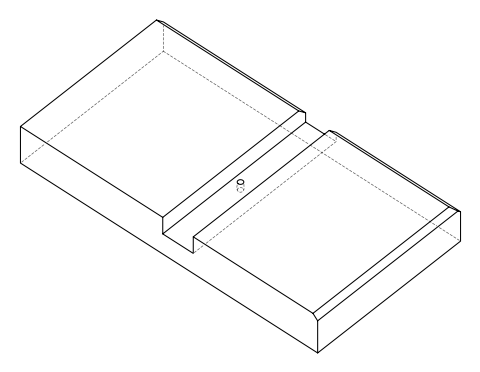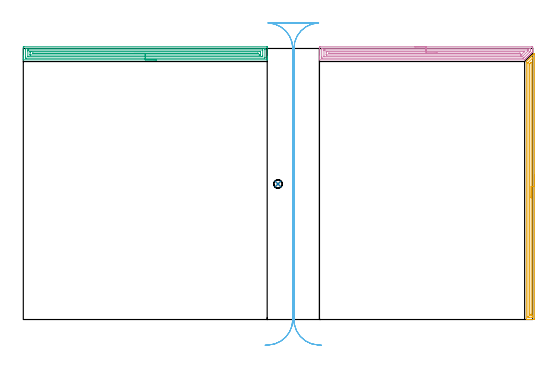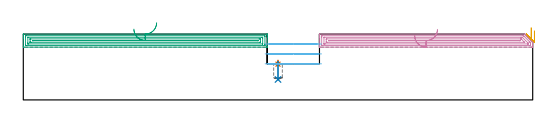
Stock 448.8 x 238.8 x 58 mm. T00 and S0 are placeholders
(PLAN: 6 operations, 3 tool changes, 26.4 min)
(1 SPOT_DRILL | STEP1POCKET | NXT0321_9005460120000 | 0.03 min | 2832 mm3)
(2 DRILL_BLIND_HOLE_INTO_CENTER | STEP1POCKET | NXT0301_046 | 0.07 min | 587 mm3)
(3 AREA_MILL | FG_CHAMFER_SURFACE | UGT0205_001 | 8.76 min | 14626 mm3)
(4 AREA_MILL_1 | FG_CHAMFER_SURFACE_1 | UGT0205_001 | 7.59 min | 12842 mm3)
(5 AREA_MILL_2 | FG_CHAMFER_SURFACE_2 | UGT0205_001 | 5.74 min | 5797 mm3)
(6 MILL_RECTANGULAR_SLOT | SLOT_RECTANGULAR | UGT0201_009 | Follow Part, ap 11.25, ae 75% | 4.25 min | 284191 mm3)
(TOOL NXT0321_9005460120000 | NC Spot Drill, 142deg, 12mm, Carbide, Uncoated | D12 PA142 FL30 Z2)
(TOOL NXT0301_046 | Carbide Drill 7.5mm [860.1-0750-038A1-MM 2214] | D7.5 PA140 FL53 Z2)
(TOOL UGT0205_001 | Chamfer Mill 20 x 3 x 45 deg. | D20 FL50 Z2)
(TOOL UGT0201_009 | End Mill 45 mm | D45 FL63 Z6)
(OP 1 SPOT_DRILL)
G17 G21 G94 G90
T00 M6
G54
G17 G0 G90 X224.4 Y119.4 S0 M3
G43 Z68. H0
G94 G81 G98 Z31.477 F250. R34.8
G80
M5
M2
(OP 2 DRILL_BLIND_HOLE_INTO_CENTER)
G17 G21 G94 G90
T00 M6
G54
G17 G0 G90 X224.4 Y119.4 S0 M3
G43 Z68. H1
G94 G81 G98 Z18. F250. R33.8
G80
M5
M2
(OP 3 AREA_MILL)
G17 G21 G94 G90
T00 M6
G54
G17 G0 G90 X117.45 Y228.8 S1061 M3
G43 Z68. H0
G94 G1 X117.412 Z67.128 F250.
X117.298 Z66.263
X117.109 Z65.412
X116.847 Z64.58
X116.513 Z63.774
X116.11 Z63.
X115.642 Z62.264
X115.11 Z61.572
X114.521 Z60.929
X113.878 Z60.34
X113.186 Z59.808
X112.45 Z59.34
X111.676 Z58.937
X110.87 Z58.603
X110.038 Z58.341
X109.186 Z58.152
X108.322 Z58.038
X107.45 Z58.
X0.179
X0.007 Y228.803 Z57.988
X0. Y228.807 Z57.984
Y229.167 Z57.632
Y229.433 Z57.366
Y230.14 Z56.655
Y231.376 Z55.421
Y231.904 Z54.89
Y232.522 Z54.274
Y239.577 Z47.22
X0.003 Y239.842 Z46.956
X0.01 Y240.292 Z46.506
X0.166 Y240.296 Z46.502
X0.626 Y240.3 Z46.5
X214.274
X214.707 Y240.296 Z46.502
X214.89 Y240.292 Z46.506
X214.9 Y240.106 Z46.692
Y231.904 Z54.89
Y230.494 Z56.302
Y230.14 Z56.655
Y229.433 Z57.366
Y229.167 Z57.632
Y228.807 Z57.984
X214.893 Y228.803 Z57.988
X214.721 Y228.8 Z58.
X107.45
Y230.214 Z56.586
X2.414 Y230.215 Z56.585
X2.338
X2.037 Y230.221 Z56.579
X2.01 Y230.319 Z56.481
X2.003 Y230.545 Z56.255
X2.001 Y231.022 Z55.778
X2. Y231.431 Z55.369
X2.001 Y238.078 Z48.722
X2.004 Y238.482 Z48.318
X2.014 Y238.879 Z47.921
X2.414 Y238.885 Z47.915
X2.489
X212.486
X212.562 Y238.884 Z47.916
X212.863 Y238.879 Z47.921
X212.89 Y238.781 Z48.019
X212.897 Y238.555 Z48.245
X212.899 Y238.078 Z48.722
X212.9 Y237.67 Z49.13
X212.899 Y231.022 Z55.778
X212.896 Y230.618 Z56.182
X212.886 Y230.221 Z56.579
X212.486 Y230.215 Z56.585
X212.411
X107.45 Y230.214 Z56.586
Y231.628 Z55.172
X4.202 Y231.629 Z55.171
X4.109 Y231.63 Z55.17
X4.035 Y231.633 Z55.167
X4.018 Y231.635 Z55.165
X4.01 Y231.65 Z55.15
X4.006 Y231.705 Z55.095
X4.001 Y231.904 Z54.896
X4. Y236.513 Z50.287
X4.001 Y237.196 Z49.604
X4.003 Y237.391 Z49.409
X4.009 Y237.456 Z49.344
X4.063 Y237.465 Z49.335
X4.202 Y237.467 Z49.333
X4.817 Y237.471 Z49.329
X210.698
X210.791 Y237.47 Z49.33
X210.865 Y237.467 Z49.333
X210.882 Y237.465 Z49.335
X210.89 Y237.45 Z49.35
X210.894 Y237.395 Z49.405
X210.899 Y237.196 Z49.604
X210.9 Y232.587 Z54.213
X210.899 Y231.904 Z54.896
X210.897 Y231.709 Z55.091
X210.891 Y231.645 Z55.155
X210.837 Y231.635 Z55.165
X210.698 Y231.633 Z55.167
X210.083 Y231.629 Z55.171
X107.45 Y231.628 Z55.172
Y233.043 Z53.757
X6.623
X6.136 Y233.046 Z53.754
X6.025 Y233.049 Z53.751
X6.01 Y233.051 Z53.749
X6.007 Y233.072 Z53.728
X6.003 Y233.124 Z53.676
X6.001 Y233.231 Z53.569
X6. Y235.422 Z51.378
X6.001 Y235.868 Z50.932
X6.004 Y235.977 Z50.823
X6.008 Y236.031 Z50.769
X6.011 Y236.05 Z50.75
X6.039 Y236.052 Z50.748
X6.252 Y236.055 Z50.745
X6.884 Y236.057 Z50.743
X7.144
X208.277
X208.764 Y236.054 Z50.746
X208.875 Y236.051 Z50.749
X208.89 Y236.049 Z50.751
X208.893 Y236.028 Z50.772
X208.897 Y235.976 Z50.824
X208.899 Y235.869 Z50.931
X208.9 Y235.442 Z51.358
Y233.678 Z53.122
X208.899 Y233.232 Z53.568
X208.896 Y233.123 Z53.677
X208.892 Y233.07 Z53.73
X208.889 Y233.05 Z53.75
X208.861 Y233.048 Z53.752
X208.648 Y233.045 Z53.755
X208.016 Y233.043 Z53.757
X207.756
X107.45
Y234.457 Z52.343
X8.577
X8.388 Y234.459 Z52.341
X8.02 Y234.464 Z52.336
X8.01 Y234.55 Z52.25
Y234.626 Z52.174
X8.294 Y234.637 Z52.163
X8.483 Y234.642 Z52.158
X8.577 Y234.643 Z52.157
X8.671
X206.323
X206.512 Y234.641 Z52.159
X206.88 Y234.636 Z52.164
X206.89 Y234.55 Z52.25
Y234.474 Z52.326
X206.606 Y234.463 Z52.337
X206.417 Y234.458 Z52.342
X206.323 Y234.457 Z52.343
X206.229
X107.45
X106.578 Z52.381
X105.714 Z52.495
X104.862 Z52.684
X104.03 Z52.946
X103.224 Z53.28
X102.45 Z53.683
X101.714 Z54.152
X101.022 Z54.683
X100.379 Z55.272
X99.79 Z55.915
X99.258 Z56.607
X98.79 Z57.343
X98.387 Z58.117
X98.053 Z58.923
X97.791 Z59.755
X97.602 Z60.607
X97.488 Z61.472
X97.45 Z62.343
G0 Z68.
M5
M2
(OP 4 AREA_MILL_1)
G17 G21 G94 G90
T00 M6
G54
G17 G0 G90 X344.85 Y240.3 S1061 M3
G43 Z68. H0
Z56.5
G94 G1 X344.888 Z55.628 F250.
X345.002 Z54.763
X345.191 Z53.912
X345.453 Z53.08
X345.787 Z52.274
X346.19 Z51.5
X346.658 Z50.764
X347.19 Z50.072
X347.779 Z49.429
X348.422 Z48.84
X349.114 Z48.308
X349.85 Z47.84
X350.624 Z47.437
X351.43 Z47.103
X352.262 Z46.841
X353.113 Z46.652
X353.978 Z46.538
X354.85 Z46.5
X447.721
X448.185 Y240.299 Z46.501
X448.643 Y240.295 Z46.502
X448.791 Y240.291 Z46.505
X448.8 Y239.842 Z46.953
Y239.567 Z47.228
Y238.96 Z47.834
Y238.411 Z48.386
Y238.078 Z48.718
Y237.529 Z49.267
Y237.196 Z49.599
Y236.373 Z50.426
Y236.314 Z50.485
Y235.902 Z50.897
X448.799 Y235.9 Z50.899
X448.794 Y235.894 Z50.905
X448.334 Y235.432 Z51.365
X447.879 Y234.979 Z51.821
X447.452 Y234.55 Z52.247
X446.962 Y234.062 Z52.738
X446.569 Y233.668 Z53.129
X446.045 Y233.145 Z53.654
X445.803 Y232.901 Z53.895
X445.687 Y232.786 Z54.011
X445.505 Y232.605 Z54.194
X445.353 Y232.453 Z54.347
X445.246 Y232.345 Z54.452
X445.208 Y232.307 Z54.491
X444.503 Y231.603 Z55.197
X444.365 Y231.463 Z55.334
X444.314 Y231.413 Z55.385
X443.653 Y230.753 Z56.047
X443.483 Y230.581 Z56.215
X442.803 Y229.903 Z56.897
X442.601 Y229.699 Z57.097
X441.933 Y229.032 Z57.767
X441.706 Y228.809 Z57.985
X441.696 Y228.804 Z57.989
X441.486 Y228.8 Z58.
X261.069
X260.907 Y228.802 Z57.988
X260.9 Y228.807 Z57.984
Y229.146 Z57.653
Y229.474 Z57.325
Y230.14 Z56.655
Y231.355 Z55.441
Y231.904 Z54.89
Y239.234 Z47.563
X260.905 Y239.842 Z46.956
X260.909 Y240.292 Z46.506
X261.056 Y240.295 Z46.503
X261.515 Y240.3 Z46.5
X354.85
Y238.886 Z47.914
X446.398 Y238.885 Z47.915
X446.475
X446.771 Y238.879 Z47.921
X446.79 Y238.783 Z48.017
X446.797 Y238.567 Z48.233
X446.799 Y238.078 Z48.722
X446.8 Y237.681 Z49.119
Y236.799 Z50.001
X446.799 Y236.557 Z50.243
X446.796 Y236.435 Z50.365
X446.79 Y236.375 Z50.425
X446.785 Y236.347 Z50.453
X446.757 Y236.314 Z50.486
X446.582 Y236.133 Z50.667
X446.398 Y235.948 Z50.852
X446.139 Y235.688 Z51.112
X441.04 Y230.59 Z56.21
X440.811 Y230.366 Z56.434
X440.711 Y230.273 Z56.527
X440.653 Y230.221 Z56.579
X440.071 Y230.214 Z56.586
X263.302 Y230.215 Z56.585
X263.225
X262.929 Y230.221 Z56.579
X262.91 Y230.317 Z56.483
X262.903 Y230.534 Z56.266
X262.901 Y231.022 Z55.778
X262.9 Y231.419 Z55.381
X262.901 Y238.078 Z48.722
X262.902 Y238.472 Z48.328
X262.91 Y238.868 Z47.932
X262.923 Y238.879 Z47.921
X262.944 Y238.882 Z47.918
X262.995 Y238.884 Z47.916
X263.097 Y238.885 Z47.915
X263.302 Y238.886 Z47.914
X354.85
Y237.472 Z49.328
X444.333 Y237.471 Z49.329
X444.612 Y237.47 Z49.33
X444.705 Y237.468 Z49.332
X444.777 Y237.465 Z49.335
X444.79 Y237.462 Z49.338
X444.794 Y237.434 Z49.366
X444.797 Y237.381 Z49.419
X444.799 Y237.196 Z49.604
X444.797 Y237.013 Z49.787
X444.79 Y236.826 Z49.974
X444.764 Y236.775 Z50.025
X444.725 Y236.732 Z50.068
X444.612 Y236.612 Z50.188
X440.025 Y232.024 Z54.776
X439.903 Y231.904 Z54.896
X439.682 Y231.693 Z55.107
X439.62 Y231.635 Z55.165
X439.528 Y231.633 Z55.167
X439.253 Y231.63 Z55.17
X438.639 Y231.629 Z55.171
X438.36 Y231.628 Z55.172
X265.367 Y231.629 Z55.171
X265.088 Y231.63 Z55.17
X264.995 Y231.632 Z55.168
X264.923 Y231.635 Z55.165
X264.91 Y231.638 Z55.162
X264.906 Y231.666 Z55.134
X264.903 Y231.719 Z55.081
X264.901 Y231.904 Z54.896
X264.9 Y232.09 Z54.71
X264.901 Y237.38 Z49.42
X264.906 Y237.443 Z49.357
X264.91 Y237.462 Z49.338
X264.917 Y237.465 Z49.335
X264.949 Y237.468 Z49.332
X265.088 Y237.47 Z49.33
X265.702 Y237.472 Z49.328
X265.981
X354.85
Y236.057 Z50.743
X441.505
X441.569 Y236.056 Z50.744
X441.594 Y236.054 Z50.746
X441.597 Y236.053 Z50.747
X441.596 Y236.049 Z50.751
X441.571 Y236.02 Z50.78
X439.236 Y233.685 Z53.115
X438.791 Y233.243 Z53.557
X438.644 Y233.1 Z53.7
X438.591 Y233.052 Z53.748
X438.518 Y233.049 Z53.751
X438.36 Y233.045 Z53.755
X438.1 Y233.043 Z53.757
X267.507
X267.026 Y233.048 Z53.752
X266.919 Y233.049 Z53.751
X266.91 Y233.236 Z53.564
X266.9 Y233.642 Z53.158
Y233.668 Z53.132
Y235.406 Z51.394
Y235.86 Z50.94
X266.902 Y235.967 Z50.833
X266.906 Y236.02 Z50.78
X266.909 Y236.043 Z50.757
X266.926 Y236.05 Z50.75
X267.137 Y236.054 Z50.746
X267.767 Y236.057 Z50.743
X268.027
X354.85
Y234.643 Z52.157
X437.373
X437.467 Y234.642 Z52.158
X437.561 Y234.64 Z52.16
X437.724 Y234.634 Z52.166
X437.643 Y234.55 Z52.25
X437.554 Y234.464 Z52.336
X436.574 Y234.457 Z52.343
X269.459
X269.271 Y234.459 Z52.341
X268.91 Y234.465 Z52.335
X268.908 Y234.55 Z52.25
X268.91 Y234.624 Z52.176
X269.177 Y234.636 Z52.164
X269.365 Y234.642 Z52.158
X269.46 Y234.643 Z52.157
X354.85
X355.722 Z52.195
X356.586 Z52.309
X357.438 Z52.498
X358.27 Z52.76
X359.076 Z53.094
X359.85 Z53.497
X360.586 Z53.965
X361.278 Z54.496
X361.921 Z55.086
X362.51 Z55.729
X363.041 Z56.421
X363.51 Z57.157
X363.913 Z57.931
X364.247 Z58.737
X364.509 Z59.569
X364.698 Z60.42
X364.812 Z61.285
X364.85 Z62.157
G0 Z68.
M5
M2
(OP 5 AREA_MILL_2)
G17 G21 G94 G90
T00 M6
G54
G17 G0 G90 X450.3 Y127.2 S1061 M3
G43 Z68. H0
Z60.9
G94 G1 Y127.162 Z60.028 F250.
Y127.048 Z59.163
Y126.859 Z58.312
Y126.597 Z57.48
Y126.263 Z56.674
Y125.86 Z55.9
Y125.392 Z55.164
Y124.86 Z54.472
Y124.271 Z53.829
Y123.628 Z53.24
Y122.936 Z52.708
Y122.2 Z52.24
Y121.426 Z51.837
Y120.62 Z51.503
Y119.788 Z51.241
Y118.937 Z51.052
Y118.072 Z50.938
Y117.2 Z50.9
Y0.618
X450.299 Y0.024 Z50.899
X450.296 Y0.002 Z50.901
X450.262 Y0. Z50.935
X446.309 Z54.885
X445.765 Z55.432
X445.427 Z55.769
X444.883 Z56.313
X444.544 Z56.65
X443.868 Z57.332
X443.555 Z57.645
X443.208 Y0.007 Z57.983
X443.203 Y0.008 Z57.988
X443.2 Y0.171 Z58.
Y227.082
X443.204 Y227.296 Z57.989
X443.211 Y227.314 Z57.982
X443.428 Y227.529 Z57.771
X443.479 Y227.579 Z57.72
X444.103 Y228.205 Z57.093
X444.322 Y228.422 Z56.878
X444.986 Y229.087 Z56.211
X445.18 Y229.28 Z56.02
X445.215 Y229.315 Z55.985
X445.868 Y229.969 Z55.329
X446.031 Y230.131 Z55.169
X446.109 Y230.209 Z55.091
X446.749 Y230.85 Z54.449
X446.881 Y230.981 Z54.319
X447.002 Y231.102 Z54.198
X447.191 Y231.292 Z54.007
X447.298 Y231.4 Z53.899
X447.895 Y231.995 Z53.304
X448.073 Y232.175 Z53.124
X448.192 Y232.293 Z53.005
X448.788 Y232.889 Z52.411
X448.956 Y233.057 Z52.241
X449.682 Y233.782 Z51.517
X449.838 Y233.939 Z51.359
X450.278 Y234.378 Z50.922
X450.293 Y234.393 Z50.907
X450.296 Y234.389 Z50.903
X450.3 Y234.378 Z50.9
Y117.2
X448.886 Z52.314
Y3.298
X448.884 Y2.477 Z52.316
X448.882 Y2.405 Z52.318
X448.866 Y2.01 Z52.334
X448.47 Y2.003 Z52.73
X448.073 Y2.001 Z53.127
X447.591 Y2. Z53.609
X445.826 Z55.374
X445.427 Y2.001 Z55.773
X444.941 Y2.003 Z56.259
X444.72 Y2.01 Z56.48
X444.621 Y2.029 Z56.579
X444.615 Y2.333 Z56.585
Y2.405
Y225.742
X444.619 Y226.153 Z56.581
X444.621 Y226.251 Z56.579
X444.672 Y226.311 Z56.528
X444.766 Y226.411 Z56.434
X444.985 Y226.635 Z56.215
X448.758 Y230.408 Z52.442
X448.851 Y230.498 Z52.349
X448.866 Y230.511 Z52.334
X448.876 Y230.517 Z52.324
X448.879 Y230.491 Z52.321
X448.885 Y230.28 Z52.315
Y230.209
X448.886 Y117.2 Z52.314
X447.472 Z53.728
X447.471 Y4.801 Z53.729
X447.47 Y4.191 Z53.73
X447.468 Y4.05 Z53.732
X447.465 Y4.017 Z53.735
X447.462 Y4.01 Z53.738
X447.443 Y4.006 Z53.757
X447.379 Y4.001 Z53.821
X446.309 Z54.891
X446.12 Y4.003 Z55.08
X446.066 Y4.006 Z55.134
X446.038 Y4.01 Z55.162
X446.035 Y4.023 Z55.165
X446.032 Y4.097 Z55.168
X446.03 Y4.191 Z55.17
X446.029 Y4.475 Z55.171
X446.028 Y5.085 Z55.172
X446.029 Y224.239 Z55.171
X446.03 Y224.849 Z55.17
X446.033 Y225.128 Z55.167
X446.035 Y225.222 Z55.165
X446.094 Y225.284 Z55.106
X446.309 Y225.508 Z54.891
X446.424 Y225.625 Z54.776
X446.541 Y225.742 Z54.659
X447.436 Y226.635 Z53.764
X447.45 Y226.645 Z53.75
X447.461 Y226.652 Z53.739
X447.465 Y226.635 Z53.735
X447.469 Y226.456 Z53.731
X447.471 Y226.352 Z53.729
X447.472 Y117.2 Z53.728
Y116.328 Z53.766
Y115.464 Z53.88
Y114.612 Z54.069
Y113.78 Z54.331
Y112.974 Z54.665
Y112.2 Z55.068
Y111.464 Z55.537
Y110.772 Z56.068
Y110.129 Z56.657
Y109.54 Z57.301
Y109.009 Z57.993
Y108.54 Z58.728
Y108.137 Z59.502
Y107.803 Z60.308
Y107.541 Z61.14
Y107.352 Z61.992
Y107.238 Z62.857
Y107.2 Z63.728
G0 Z68.
M5
M2
(OP 6 MILL_RECTANGULAR_SLOT)
G17 G21 G94 G90
T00 M6
G54
G17 G0 G90 X262.735 Y-22.625 S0 M3
G43 Z68. H0
Z49.267
G94 G1 X259.739 Y-22.47 F250.
G2 X238.787 Y-4.157 R22.5 F500.
X238.4 Y0. R22.5 F430.
G1 Y95.819
Y115.819 F500.
Y215.819 F430.
Y238.8 F500.
G2 X258.705 Y261.193 R22.5
G1 X258.708 Y261.223
G3 X256.855 Y261.3 R22.5
G1 X218.938
G3 X217.089 Y261.223 R22.5
G1 X217.091 Y261.193
G2 X237.4 Y238.8 R22.5
G1 Y0.
G2 X216.062 Y-22.47 R22.5
G1 X213.066 Y-22.625 F250.
G0 X262.735 Z40.533
G1 X259.739 Y-22.47
G2 X238.787 Y-4.157 R22.5 F500.
X238.4 Y0. R22.5 F410.
G1 Y95.819
Y105.819 F500.
Y215.819 F429.
Y238.8 F500.
G2 X260.229 Y261.29 R22.5
G1 X215.571
G2 X237.4 Y238.8 R22.5
G1 Y0.
G2 X216.061 Y-22.47 R22.5
G1 X213.065 Y-22.625 F250.
G0 X262.735 Z31.8
G1 X259.739 Y-22.47
G2 X238.787 Y-4.157 R22.5 F500.
X238.4 Y0. R22.5 F430.
G1 Y95.819
Y115.819 F500.
Y215.819 F430.
Y238.8 F500.
G2 X260.229 Y261.29 R22.5
G1 X215.571
G2 X237.4 Y238.8 R22.5
G1 Y0.
G2 X216.061 Y-22.47 R22.5
G1 X213.065 Y-22.625 F250.
G0 Z68.
M5
M2
